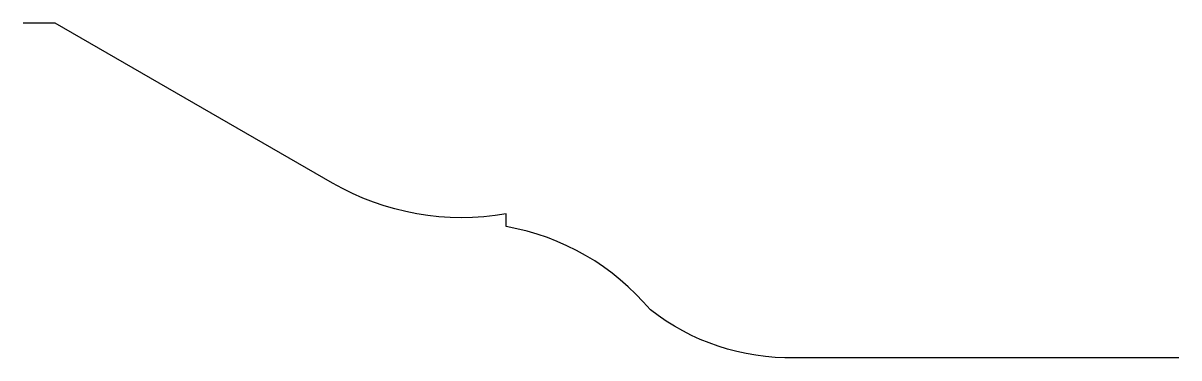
# Model space of a CAD drawing. Header units: millimetres. Extents: x 20 to 200, y 150 to 202.
import ezdxf

# ---------------------------------------------------------------- set-up
doc = ezdxf.new("R2010")
doc.units = ezdxf.units.MM

msp = doc.modelspace()

# ---------------------------------------------------------------- linework, layer by layer
msp.add_lwpolyline([(200, 150), (140, 150, -0.171831), (117.5, 157.5, 0.176327), (95, 170.5), (95, 172.5, -0.176327), (67.89, 177.28), (24.58, 202.28), (19.58, 202.28)], format="xyb")

doc.saveas('drawing.dxf')
